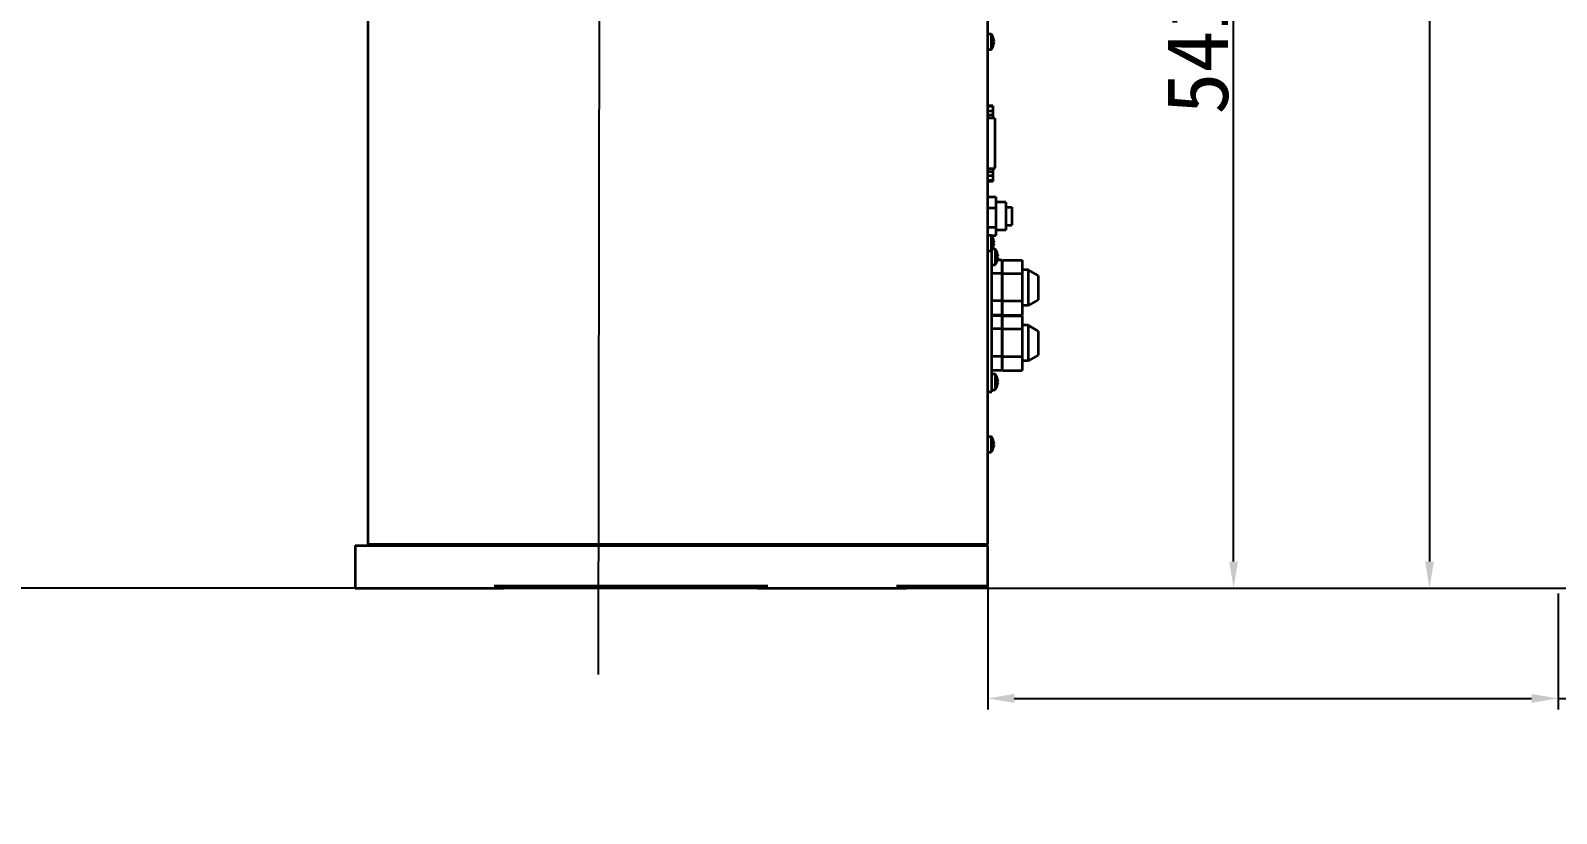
# Model space of a CAD drawing. Header units: millimetres. Extents: x 4086 to 8300, y 123 to 1549.
# Drawn here: x 6950.6 to 7123.7, y 858.2 to 947 of the extents above; entities that cross this region are included whole.
import ezdxf

# ---------------------------------------------------------------- set-up
doc = ezdxf.new("R2010")
doc.units = ezdxf.units.MM
doc.linetypes.add('PHANTOM', pattern=[0.8, 0.45, -0.05, 0.1, -0.05, 0.1, -0.05])
doc.layers.add('中心线', color=7, linetype='Continuous')
doc.layers.add('标注图层', color=7, linetype='Continuous')
doc.layers.add('标注', color=7, linetype='Continuous', lineweight=25)
doc.layers.add('粗线', color=7, linetype='PHANTOM', lineweight=35)
doc.styles.get("Standard").update_dxf_attribs({"font": 'simsun.ttc'})
doc.dimstyles.new('直线标注', dxfattribs={"dimtxt": 7, "dimasz": 3, "dimexe": 1.25, "dimexo": 0.625, "dimtad": 1, "dimlfac": 4, "dimdsep": 46, "dimtxsty": 'Standard', "dimcen": 2.5, "dimadec": 0, "dimazin": 0, "dimtm": 1e-09, "dimtfac": 1, "dimtmove": 0, "dimatfit": 3, "dimfxl": 1, "dimarcsym": 0})

# ---------------------------------------------------------------- blocks, each defined once
blk = doc.blocks.new('*D2399')
at = {"layer": 'Defpoints', "color": 0}
for p in [(6665.83, 969.5), (6745.55, 969.5), (6991.74, 883.78)]:
    blk.add_point(p, dxfattribs=at)
at = {"layer": '标注', "color": 0, "linetype": 'Continuous', "lineweight": -2}
for p, q in [((6744.93, 969.5), (6664.58, 969.5)), ((6665.83, 886.78), (6665.83, 966.5)), ((6991.11, 883.78), (6664.58, 883.78))]:
    blk.add_line(p, q, dxfattribs=at)
at = {"layer": '标注', "color": 0}
for points in [[(6666.33, 966.5), (6665.33, 966.5), (6665.83, 969.5)], [(6665.33, 886.78), (6666.33, 886.78), (6665.83, 883.78)]]:
    blk.add_solid(points, dxfattribs=at)
at = {"layer": '标注', "color": 0, "insert": (6658.21, 925.78), "char_height": 7, "attachment_point": 2, "rotation": 90}
blk.add_mtext('381', dxfattribs=at)
blk = doc.blocks.new('*D2400')
at = {"layer": 'Defpoints', "color": 0}
for p in [(6621.42, 1144.6), (6728.74, 1144.6), (6991.74, 883.78)]:
    blk.add_point(p, dxfattribs=at)
at = {"layer": '标注', "color": 0, "linetype": 'Continuous', "lineweight": -2}
for p, q in [((6728.12, 1144.6), (6620.17, 1144.6)), ((6621.42, 886.78), (6621.42, 1141.6)), ((6991.11, 883.78), (6620.17, 883.78))]:
    blk.add_line(p, q, dxfattribs=at)
at = {"layer": '标注', "color": 0}
for points in [[(6621.92, 1141.6), (6620.92, 1141.6), (6621.42, 1144.6)], [(6620.92, 886.78), (6621.92, 886.78), (6621.42, 883.78)]]:
    blk.add_solid(points, dxfattribs=at)
at = {"layer": '标注', "color": 0, "insert": (6613.8, 1037.82), "char_height": 7, "attachment_point": 2, "rotation": 90}
blk.add_mtext('1158.7', dxfattribs=at)
blk = doc.blocks.new('*D2401')
at = {"layer": 'Defpoints', "color": 0}
for p in [(6849.37, 971.53), (6880.55, 971.53), (7003.18, 883.78)]:
    blk.add_point(p, dxfattribs=at)
at = {"layer": '标注', "color": 0, "linetype": 'Continuous', "lineweight": -2}
for p, q in [((6879.93, 971.53), (6848.12, 971.53)), ((6849.37, 886.78), (6849.37, 968.53)), ((7002.55, 883.78), (6848.12, 883.78))]:
    blk.add_line(p, q, dxfattribs=at)
at = {"layer": '标注', "color": 0}
for points in [[(6849.87, 968.53), (6848.87, 968.53), (6849.37, 971.53)], [(6848.87, 886.78), (6849.87, 886.78), (6849.37, 883.78)]]:
    blk.add_solid(points, dxfattribs=at)
at = {"layer": '标注', "color": 0, "insert": (6841.75, 919.24), "char_height": 7, "attachment_point": 2, "rotation": 90}
blk.add_mtext('390', dxfattribs=at)
blk = doc.blocks.new('*D2402')
at = {"layer": 'Defpoints', "color": 0}
for p in [(6954.8, 1144), (7162.41, 1144), (7003.18, 883.78)]:
    blk.add_point(p, dxfattribs=at)
at = {"layer": '标注', "color": 0, "linetype": 'Continuous', "lineweight": -2}
for p, q in [((6955.43, 1144), (7163.66, 1144)), ((7162.41, 886.78), (7162.41, 1141)), ((7003.8, 883.78), (7163.66, 883.78))]:
    blk.add_line(p, q, dxfattribs=at)
at = {"layer": '标注', "color": 0}
for points in [[(7162.91, 1141), (7161.91, 1141), (7162.41, 1144)], [(7161.91, 886.78), (7162.91, 886.78), (7162.41, 883.78)]]:
    blk.add_solid(points, dxfattribs=at)
at = {"layer": '标注', "color": 0, "insert": (7154.74, 1014.31), "char_height": 7, "attachment_point": 2, "rotation": 90}
blk.add_mtext('Maximum 1157', dxfattribs=at)
blk = doc.blocks.new('*D2403')
at = {"layer": 'Defpoints', "color": 0}
for p in [(6643.07, 1001), (6731.88, 1001), (6988.09, 883.78)]:
    blk.add_point(p, dxfattribs=at)
at = {"layer": '标注', "color": 0, "linetype": 'Continuous', "lineweight": -2}
for p, q in [((6731.26, 1001), (6641.82, 1001)), ((6643.07, 886.78), (6643.07, 998)), ((6987.46, 883.78), (6641.82, 883.78))]:
    blk.add_line(p, q, dxfattribs=at)
at = {"layer": '标注', "color": 0}
for points in [[(6643.57, 998), (6642.57, 998), (6643.07, 1001)], [(6642.57, 886.78), (6643.57, 886.78), (6643.07, 883.78)]]:
    blk.add_solid(points, dxfattribs=at)
at = {"layer": '标注', "color": 0, "insert": (6635.45, 941.48), "char_height": 7, "attachment_point": 2, "rotation": 90}
blk.add_mtext('523', dxfattribs=at)
blk = doc.blocks.new('*D2415')
at = {"layer": 'Defpoints', "color": 0}
for p in [(6857.35, 1059.77), (7136.55, 1059.77), (6991.74, 883.78)]:
    blk.add_point(p, dxfattribs=at)
at = {"layer": '标注', "color": 0, "linetype": 'Continuous', "lineweight": -2}
for p, q in [((6857.97, 1059.77), (7137.8, 1059.77)), ((7136.55, 886.78), (7136.55, 1056.77)), ((6992.36, 883.78), (7137.8, 883.78))]:
    blk.add_line(p, q, dxfattribs=at)
at = {"layer": '标注', "color": 0}
for points in [[(7137.05, 1056.77), (7136.05, 1056.77), (7136.55, 1059.77)], [(7136.05, 886.78), (7137.05, 886.78), (7136.55, 883.78)]]:
    blk.add_solid(points, dxfattribs=at)
at = {"layer": '标注', "color": 0, "insert": (7128.92, 971.77), "char_height": 7, "attachment_point": 2, "rotation": 90}
blk.add_mtext('784.2', dxfattribs=at)
blk = doc.blocks.new('*D2418')
at = {"layer": 'Defpoints', "color": 0}
for p in [(7015.55, 1005.5), (7087.1, 1005.5), (7003.18, 883.78)]:
    blk.add_point(p, dxfattribs=at)
at = {"layer": '标注', "color": 0, "linetype": 'Continuous', "lineweight": -2}
for p, q in [((7016.18, 1005.5), (7088.35, 1005.5)), ((7087.1, 886.78), (7087.1, 1002.5)), ((7003.8, 883.78), (7088.35, 883.78))]:
    blk.add_line(p, q, dxfattribs=at)
at = {"layer": '标注', "color": 0}
for points in [[(7087.6, 1002.5), (7086.6, 1002.5), (7087.1, 1005.5)], [(7086.6, 886.78), (7087.6, 886.78), (7087.1, 883.78)]]:
    blk.add_solid(points, dxfattribs=at)
at = {"layer": '标注', "color": 0, "insert": (7079.47, 944.64), "char_height": 7, "attachment_point": 2, "rotation": 90}
blk.add_mtext('541', dxfattribs=at)
blk = doc.blocks.new('*D2419')
at = {"layer": 'Defpoints', "color": 0}
for p in [(7035.92, 1041.45), (7003.18, 883.78), (7109.33, 883.78)]:
    blk.add_point(p, dxfattribs=at)
at = {"layer": '标注', "color": 0, "linetype": 'Continuous', "lineweight": -2}
for p, q in [((7036.54, 1041.45), (7110.58, 1041.45)), ((7109.33, 1038.45), (7109.33, 886.78)), ((7003.8, 883.78), (7110.58, 883.78))]:
    blk.add_line(p, q, dxfattribs=at)
at = {"layer": '标注', "color": 0}
for points in [[(7109.83, 1038.45), (7108.83, 1038.45), (7109.33, 1041.45)], [(7108.83, 886.78), (7109.83, 886.78), (7109.33, 883.78)]]:
    blk.add_solid(points, dxfattribs=at)
at = {"layer": '标注', "color": 0, "insert": (7101.7, 962.61), "char_height": 7, "attachment_point": 2, "rotation": 90}
blk.add_mtext('700.8', dxfattribs=at)
blk = doc.blocks.new('*D2437')
at = {"layer": 'Defpoints', "color": 0}
for p in [(7059.2, 884.63), (7123.92, 883.78), (7123.92, 871.26)]:
    blk.add_point(p, dxfattribs=at)
at = {"layer": '标注图层', "color": 0, "lineweight": -2}
for p, q in [((7059.2, 884), (7059.2, 870.01)), ((7123.92, 883.15), (7123.92, 870.01)), ((7062.2, 871.26), (7120.92, 871.26)), ((7123.92, 871.26), (7172.64, 871.26))]:
    blk.add_line(p, q, dxfattribs=at)
at = {"layer": '标注图层', "color": 0}
for points in [[(7062.2, 871.76), (7062.2, 870.76), (7059.2, 871.26)], [(7120.92, 870.76), (7120.92, 871.76), (7123.92, 871.26)]]:
    blk.add_solid(points, dxfattribs=at)
at = {"layer": '标注图层', "color": 0, "insert": (7149.78, 879.08), "char_height": 7, "attachment_point": 2}
blk.add_mtext('Above 200', dxfattribs=at)

msp = doc.modelspace()

# ---------------------------------------------------------------- linework, layer by layer
at = {"layer": '中心线'}
msp.add_line((7015.04666, 873.98537), (7015.21212, 1020.41171), dxfattribs=at)
at = {"layer": '粗线', "color": 7, "linetype": 'Continuous'}
for p, q in [((6988.89245, 888.72588), (6988.89245, 972.65088)), ((7059.20495, 888.72588), (7059.20495, 972.65088)), ((7059.20495, 946.66338), (7059.59273, 946.66338)), ((7059.59273, 946.66338), (7059.59273, 944.86338)), ((7059.8304, 946.21678), (7059.82743, 946.21507)), ((7059.82743, 945.86238), (7059.88957, 945.86238)), ((7059.82908, 945.69735), (7059.82743, 945.66438)), ((7059.88957, 945.66438), (7059.82743, 945.66438)), ((7059.83007, 945.7964), (7059.8304, 945.76338)), ((7059.8924, 945.87143), (7059.88957, 945.86238)), ((7059.88957, 945.66438), (7059.8924, 945.65533)), ((7059.8924, 945.63064), (7059.88957, 945.59688)), ((7059.8924, 945.65533), (7059.8924, 945.63064)), ((7059.20495, 944.86338), (7059.59273, 944.86338)), ((7059.82743, 945.3117), (7059.8304, 945.30998)), ((7059.76745, 938.49936), (7059.20495, 938.49936)), ((7059.76745, 938.41508), (7059.20495, 938.41508)), ((7059.76745, 937.8716), (7059.20495, 937.8716)), ((7059.76745, 937.4124), (7059.20495, 937.4124)), ((7059.99245, 937.07154), (7059.20495, 937.07154)), ((7059.76745, 938.49936), (7059.76745, 937.07154)), ((7059.99245, 937.07154), (7059.99245, 931.46022)), ((7059.87995, 931.34772), (7059.20495, 931.34772)), ((7059.76745, 931.00686), (7059.20495, 931.00686)), ((7059.76745, 930.54766), (7059.20495, 930.54766)), ((7059.76745, 930.00418), (7059.20495, 930.00418)), ((7059.76745, 929.9199), (7059.20495, 929.9199)), ((7059.76745, 931.34772), (7059.76745, 929.9199)), ((7059.20495, 928.16453), (7060.10495, 928.16453)), ((7060.10495, 928.16453), (7060.10495, 923.76223)), ((7059.20495, 926.90945), (7060.10495, 926.90945)), ((7061.2637, 927.53838), (7060.10495, 927.53838)), ((7061.2637, 927.53838), (7061.2637, 924.38838)), ((7061.2637, 926.97588), (7061.9387, 926.97588)), ((7061.9387, 926.97588), (7061.9387, 924.95088)), ((7059.20495, 924.70831), (7060.10495, 924.70831)), ((7061.2637, 924.95088), (7061.9387, 924.95088)), ((7059.20495, 923.82588), (7059.59273, 923.82588)), ((7059.59273, 923.82588), (7059.59273, 922.02588)), ((7059.63678, 923.76223), (7060.10495, 923.76223)), ((7059.8304, 923.37928), (7059.82743, 923.37757)), ((7059.82743, 923.02488), (7059.88957, 923.02488)), ((7059.83007, 922.9589), (7059.8304, 922.92588)), ((7059.8924, 923.03393), (7059.88957, 923.02488)), ((7061.2637, 924.38838), (7060.10495, 924.38838)), ((7059.20495, 922.02588), (7059.59273, 922.02588)), ((7059.65495, 906.05088), (7059.65495, 922.11626)), ((7059.73459, 922.25088), (7060.04273, 922.25088)), ((7059.82908, 922.85985), (7059.82743, 922.82688)), ((7059.88957, 922.82688), (7059.82743, 922.82688)), ((7059.82743, 922.4742), (7059.8304, 922.47248)), ((7059.88957, 922.82688), (7059.8924, 922.81783)), ((7059.8924, 922.79314), (7059.88957, 922.75938)), ((7059.8924, 922.81783), (7059.8924, 922.79314)), ((7060.04273, 922.25088), (7060.04273, 920.45088)), ((7060.2804, 921.80428), (7060.27743, 921.80257)), ((7060.27743, 921.44988), (7060.33957, 921.44988)), ((7060.27908, 921.28485), (7060.27743, 921.25188)), ((7060.33957, 921.25188), (7060.27743, 921.25188)), ((7060.28007, 921.3839), (7060.2804, 921.35088)), ((7060.3424, 921.45893), (7060.33957, 921.44988)), ((7060.33957, 921.25188), (7060.3424, 921.24283)), ((7060.3424, 921.21814), (7060.33957, 921.18438)), ((7060.3424, 921.24283), (7060.3424, 921.21814)), ((7059.65495, 920.45088), (7060.04273, 920.45088)), ((7060.80245, 919.47693), (7059.65495, 919.47693)), ((7060.27743, 920.8992), (7060.2804, 920.89748)), ((7060.80245, 920.98042), (7060.2804, 920.98042)), ((7060.80245, 920.98042), (7060.80245, 914.74634)), ((7060.80245, 919.95588), (7060.86995, 919.95588)), ((7060.86995, 920.98042), (7063.11995, 920.98042)), ((7060.86995, 914.74634), (7060.86995, 920.98042)), ((7060.86995, 919.47693), (7063.11995, 919.47693)), ((7063.11995, 920.98042), (7063.11995, 914.74634)), ((7063.79495, 919.88838), (7063.11995, 919.88838)), ((7064.91995, 919.23886), (7063.79495, 919.88838)), ((7063.79495, 919.88838), (7063.79495, 915.83838)), ((7064.91995, 919.23886), (7064.91995, 916.4879)), ((7060.80245, 916.35988), (7059.65495, 916.35988)), ((7060.86995, 916.35988), (7063.11995, 916.35988)), ((7064.91995, 916.4879), (7063.79495, 915.83838)), ((7060.80245, 914.74634), (7059.65495, 914.74634)), ((7060.80245, 914.68042), (7059.65495, 914.68042)), ((7060.80245, 915.77088), (7060.86995, 915.77088)), ((7060.80245, 914.68042), (7060.80245, 908.44634)), ((7060.86995, 914.74634), (7063.11995, 914.74634)), ((7060.86995, 914.68042), (7063.11995, 914.68042)), ((7060.86995, 908.44634), (7060.86995, 914.68042)), ((7063.79495, 915.83838), (7063.11995, 915.83838)), ((7063.11995, 914.68042), (7063.11995, 908.44634)), ((7060.80245, 913.17693), (7059.65495, 913.17693)), ((7060.80245, 913.65588), (7060.86995, 913.65588)), ((7060.86995, 913.17693), (7063.11995, 913.17693)), ((7063.79495, 913.58838), (7063.11995, 913.58838)), ((7064.91995, 912.93886), (7063.79495, 913.58838)), ((7063.79495, 913.58838), (7063.79495, 909.53838)), ((7064.91995, 912.93886), (7064.91995, 910.1879)), ((7060.80245, 910.05988), (7059.65495, 910.05988)), ((7060.80245, 909.47088), (7060.86995, 909.47088)), ((7060.86995, 910.05988), (7063.11995, 910.05988)), ((7063.79495, 909.53838), (7063.11995, 909.53838)), ((7064.91995, 910.1879), (7063.79495, 909.53838)), ((7060.80245, 908.44634), (7059.65495, 908.44634)), ((7059.65495, 908.07588), (7060.04273, 908.07588)), ((7060.04273, 908.07588), (7060.04273, 906.27588)), ((7060.2804, 907.62928), (7060.27743, 907.62757)), ((7060.86995, 908.44634), (7063.11995, 908.44634)), ((7059.20495, 906.05088), (7059.65495, 906.05088)), ((7059.65495, 906.27588), (7060.04273, 906.27588)), ((7060.27743, 907.27488), (7060.33957, 907.27488)), ((7060.27908, 907.10985), (7060.27743, 907.07688)), ((7060.33957, 907.07688), (7060.27743, 907.07688)), ((7060.27743, 906.7242), (7060.2804, 906.72248)), ((7060.28007, 907.2089), (7060.2804, 907.17588)), ((7060.3424, 907.28393), (7060.33957, 907.27488)), ((7060.33957, 907.07688), (7060.3424, 907.06783)), ((7060.3424, 907.04314), (7060.33957, 907.00938)), ((7060.3424, 907.06783), (7060.3424, 907.04314)), ((7059.20495, 900.98838), (7059.59273, 900.98838)), ((7059.59273, 900.98838), (7059.59273, 899.18838)), ((7059.8304, 900.54178), (7059.82743, 900.54007)), ((7059.20495, 899.18838), (7059.59273, 899.18838)), ((7059.82743, 900.18738), (7059.88957, 900.18738)), ((7059.82908, 900.02235), (7059.82743, 899.98938)), ((7059.88957, 899.98938), (7059.82743, 899.98938)), ((7059.82743, 899.6367), (7059.8304, 899.63498)), ((7059.83007, 900.1214), (7059.8304, 900.08838)), ((7059.8924, 900.19643), (7059.88957, 900.18738)), ((7059.88957, 899.98938), (7059.8924, 899.98033)), ((7059.8924, 899.95564), (7059.88957, 899.92188)), ((7059.8924, 899.98033), (7059.8924, 899.95564))]:
    msp.add_line(p, q, dxfattribs=at)
at = {"layer": '粗线', "linetype": 'Continuous'}
for p, q in [((6987.42995, 888.61338), (7059.20495, 888.61338)), ((6987.42995, 888.61338), (6987.42995, 883.77588)), ((7059.20495, 888.72588), (6988.89245, 888.72588)), ((6989.00495, 888.61338), (6989.00495, 888.72588)), ((7059.09245, 888.61338), (7059.09245, 888.72588)), ((7059.20495, 884.00088), (7059.20495, 888.61338)), ((6987.42995, 883.77588), (7004.30495, 883.77588)), ((7034.22995, 884.00088), (7003.17995, 884.00088)), ((7004.30495, 883.77588), (7004.30495, 884.00088)), ((7033.10495, 884.00088), (7033.10495, 883.77588)), ((7033.10495, 883.77588), (7049.97995, 883.77588)), ((7059.20495, 884.00088), (7048.85495, 884.00088)), ((7049.97995, 883.77588), (7049.97995, 884.00088))]:
    msp.add_line(p, q, dxfattribs=at)
at = {"layer": '粗线', "color": 7, "linetype": 'Continuous'}
for points in [[(7059.82743, 945.86238), (7059.82908, 945.82941), (7059.83007, 945.7964)], [(7059.8304, 945.76338), (7059.83007, 945.73036), (7059.82908, 945.69735)], [(7059.88957, 945.92988), (7059.8924, 945.89611), (7059.8924, 945.87143)], [(7059.82743, 923.02488), (7059.82908, 922.99191), (7059.83007, 922.9589)], [(7059.8304, 922.92588), (7059.83007, 922.89286), (7059.82908, 922.85985)], [(7059.88957, 923.09238), (7059.8924, 923.05861), (7059.8924, 923.03393)], [(7060.27743, 921.44988), (7060.27908, 921.41691), (7060.28007, 921.3839)], [(7060.2804, 921.35088), (7060.28007, 921.31786), (7060.27908, 921.28485)], [(7060.33957, 921.51738), (7060.3424, 921.48361), (7060.3424, 921.45893)], [(7060.33957, 907.34238), (7060.3424, 907.30861), (7060.3424, 907.28393)], [(7060.27743, 907.27488), (7060.27908, 907.24191), (7060.28007, 907.2089)], [(7060.2804, 907.17588), (7060.28007, 907.14286), (7060.27908, 907.10985)], [(7059.82743, 900.18738), (7059.82908, 900.15441), (7059.83007, 900.1214)], [(7059.8304, 900.08838), (7059.83007, 900.05536), (7059.82908, 900.02235)], [(7059.88957, 900.25488), (7059.8924, 900.22111), (7059.8924, 900.19643)]]:
    msp.add_lwpolyline(points, dxfattribs=at)
for centre, radius, start, end in [((7058.43995, 945.76338), 1.4625, 18.0602081, 37.9798724), ((7058.43995, 945.76338), 1.45915, 6.5521722, 18.0323524), ((7058.43995, 945.76338), 1.45915, 341.9676476, 353.4478278), ((7058.43015, 945.7686), 1.47344, 322.0948046, 341.8651511), ((7059.87995, 931.46022), 0.1125, 270, 0), ((7058.43995, 922.92588), 1.4625, 18.0602081, 37.9798724), ((7058.43995, 922.92588), 1.45915, 6.5521722, 18.0323524), ((7058.43015, 922.9311), 1.47344, 322.0948046, 341.8651511), ((7058.43995, 922.92588), 1.45915, 341.9676476, 353.4478278), ((7058.88995, 921.35088), 1.4625, 18.0602081, 37.9798724), ((7058.88995, 921.35088), 1.45915, 6.5521722, 18.0323524), ((7058.88015, 921.3561), 1.47344, 322.0948046, 341.8651511), ((7058.88995, 921.35088), 1.45915, 341.9676476, 353.4478278), ((7058.88995, 907.17588), 1.4625, 18.0602081, 37.9798724), ((7058.88995, 907.17588), 1.45915, 6.5521722, 18.0323524), ((7058.88015, 907.1811), 1.47344, 322.0948046, 341.8651511), ((7058.88995, 907.17588), 1.45915, 341.9676476, 353.4478278), ((7058.43995, 900.08838), 1.4625, 18.0602081, 37.9798724), ((7058.43995, 900.08838), 1.45915, 6.5521722, 18.0323524), ((7058.43015, 900.0936), 1.47344, 322.0948046, 341.8651511), ((7058.43995, 900.08838), 1.45915, 341.9676476, 353.4478278)]:
    msp.add_arc(centre, radius, start, end, dxfattribs=at)
msp.add_open_spline([(7059.99245, 931.67408), (7059.99245, 931.6083), (7059.94214, 931.5334), (7059.87995, 931.51196)], degree=3, dxfattribs=at)

# ---------------------------------------------------------------- dimensions: what is measured, and where the dimension line sits
at = {"layer": '标注', "linetype": 'Continuous'}
for base, p1, p2, angle, text, picture, middle in [((6621.42018, 1144.59588), (6991.73693, 883.77588), (6728.74473, 1144.59588), 90, '1158.7', '*D2400', (6621.42018, 1037.8199)), ((7162.40528, 1144.00404), (7003.17995, 883.77588), (6954.80492, 1144.00404), 90, 'Maximum 1157', '*D2402', (7162.40528, 1014.30523)), ((7136.54603, 1059.77088), (6991.73693, 883.77588), (6857.34757, 1059.77088), 90, '784.2', '*D2415', (7136.54603, 971.77338)), ((7109.32574, 883.77585), (7035.9175, 1041.44968), (7003.17995, 883.77588), 269.9999819, '700.8', '*D2419', (7109.32577, 962.61274)), ((7087.09589, 1005.50088), (7003.17995, 883.77588), (7015.55495, 1005.50088), 90, '541', '*D2418', (7087.09589, 944.63838)), ((6643.07001, 1001.00088), (6988.08896, 883.77588), (6731.88065, 1001.00088), 90, '523', '*D2403', (6643.07001, 941.48349)), ((6849.37228, 971.52588), (7003.17995, 883.77588), (6880.55495, 971.52588), 90, '390', '*D2401', (6849.37228, 919.23886)), ((6665.83212, 969.50088), (6991.73693, 883.77588), (6745.55495, 969.50088), 90, '381', '*D2399', (6665.83212, 925.78164))]:
    dim = msp.add_linear_dim(base=base, p1=p1, p2=p2, angle=angle, text=text, dimstyle='直线标注', override={"dimtxsty": 'Standard'}, dxfattribs=at)
    dim.commit()
    dim.dimension.update_dxf_attribs({"geometry": picture, "text_midpoint": middle, "dimtype": 160})
at = {"layer": '标注图层'}
dim = msp.add_linear_dim(base=(7123.92439, 871.26143), p1=(7059.20495, 884.62588), p2=(7123.92439, 883.77588), text='Above 200', dimstyle='直线标注', override={"dimtxsty": 'Standard'}, dxfattribs=at)
dim.commit()
dim.dimension.update_dxf_attribs({"geometry": '*D2437', "text_midpoint": (7149.78123, 871.26143), "dimtype": 160})

doc.saveas('drawing.dxf')
